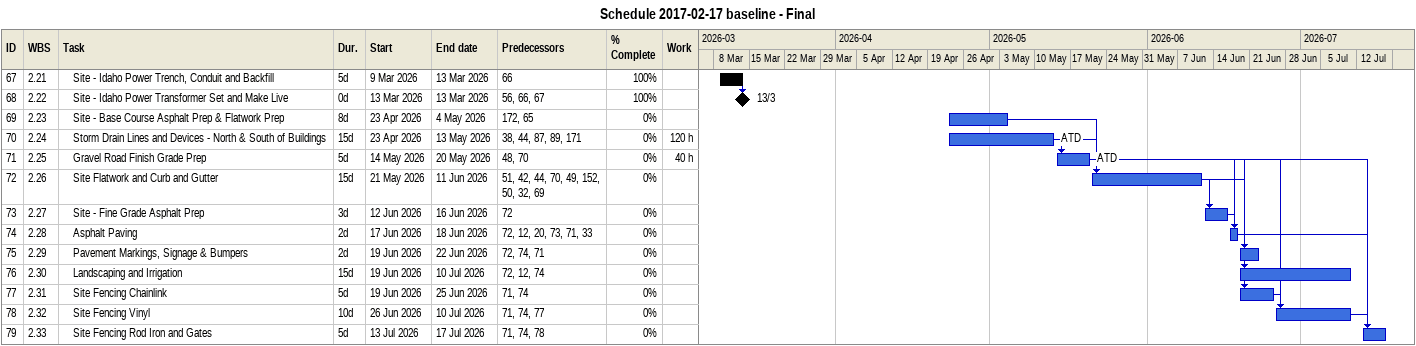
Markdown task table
Schedule 2017-02-17 baseline - Final

| ID | WBS | Task | Duration | Start | Finish | Predecessors | Resources | % complete | Work (h) |
|---|---|---|---|---|---|---|---|---|---|
| 67 | 2.21 | Site - Idaho Power Trench, Conduit and Backfill | 5d | 2026-03-09 | 2026-03-13 | 66 |  | 100 |  |
| 68 | 2.22 | Site - Idaho Power Transformer Set and Make Live | 0d | 2026-03-13 | 2026-03-13 | 56, 66, 67 |  | 100 |  |
| 69 | 2.23 | Site - Base Course Asphalt Prep & Flatwork Prep | 8d | 2026-04-23 | 2026-05-04 | 172, 65 |  | 0 |  |
| 70 | 2.24 | Storm Drain Lines and Devices - North & South of Buildings | 15d | 2026-04-23 | 2026-05-13 | 38, 44, 87, 89, 171 | ATD | 0 | 120 |
| 71 | 2.25 | Gravel Road Finish Grade Prep | 5d | 2026-05-14 | 2026-05-20 | 48, 70 | ATD | 0 | 40 |
| 72 | 2.26 | Site Flatwork and Curb and Gutter | 15d | 2026-05-21 | 2026-06-11 | 51, 42, 44, 70, 49, 152, 50, 32, 69 |  | 0 |  |
| 73 | 2.27 | Site - Fine Grade Asphalt Prep | 3d | 2026-06-12 | 2026-06-16 | 72 |  | 0 |  |
| 74 | 2.28 | Asphalt Paving | 2d | 2026-06-17 | 2026-06-18 | 72, 12, 20, 73, 71, 33 |  | 0 |  |
| 75 | 2.29 | Pavement Markings, Signage & Bumpers | 2d | 2026-06-19 | 2026-06-22 | 72, 74, 71 |  | 0 |  |
| 76 | 2.30 | Landscaping and Irrigation | 15d | 2026-06-19 | 2026-07-10 | 72, 12, 74 |  | 0 |  |
| 77 | 2.31 | Site Fencing Chainlink | 5d | 2026-06-19 | 2026-06-25 | 71, 74 |  | 0 |  |
| 78 | 2.32 | Site Fencing Vinyl | 10d | 2026-06-26 | 2026-07-10 | 71, 74, 77 |  | 0 |  |
| 79 | 2.33 | Site Fencing Rod Iron and Gates | 5d | 2026-07-13 | 2026-07-17 | 71, 74, 78 |  | 0 |  |
